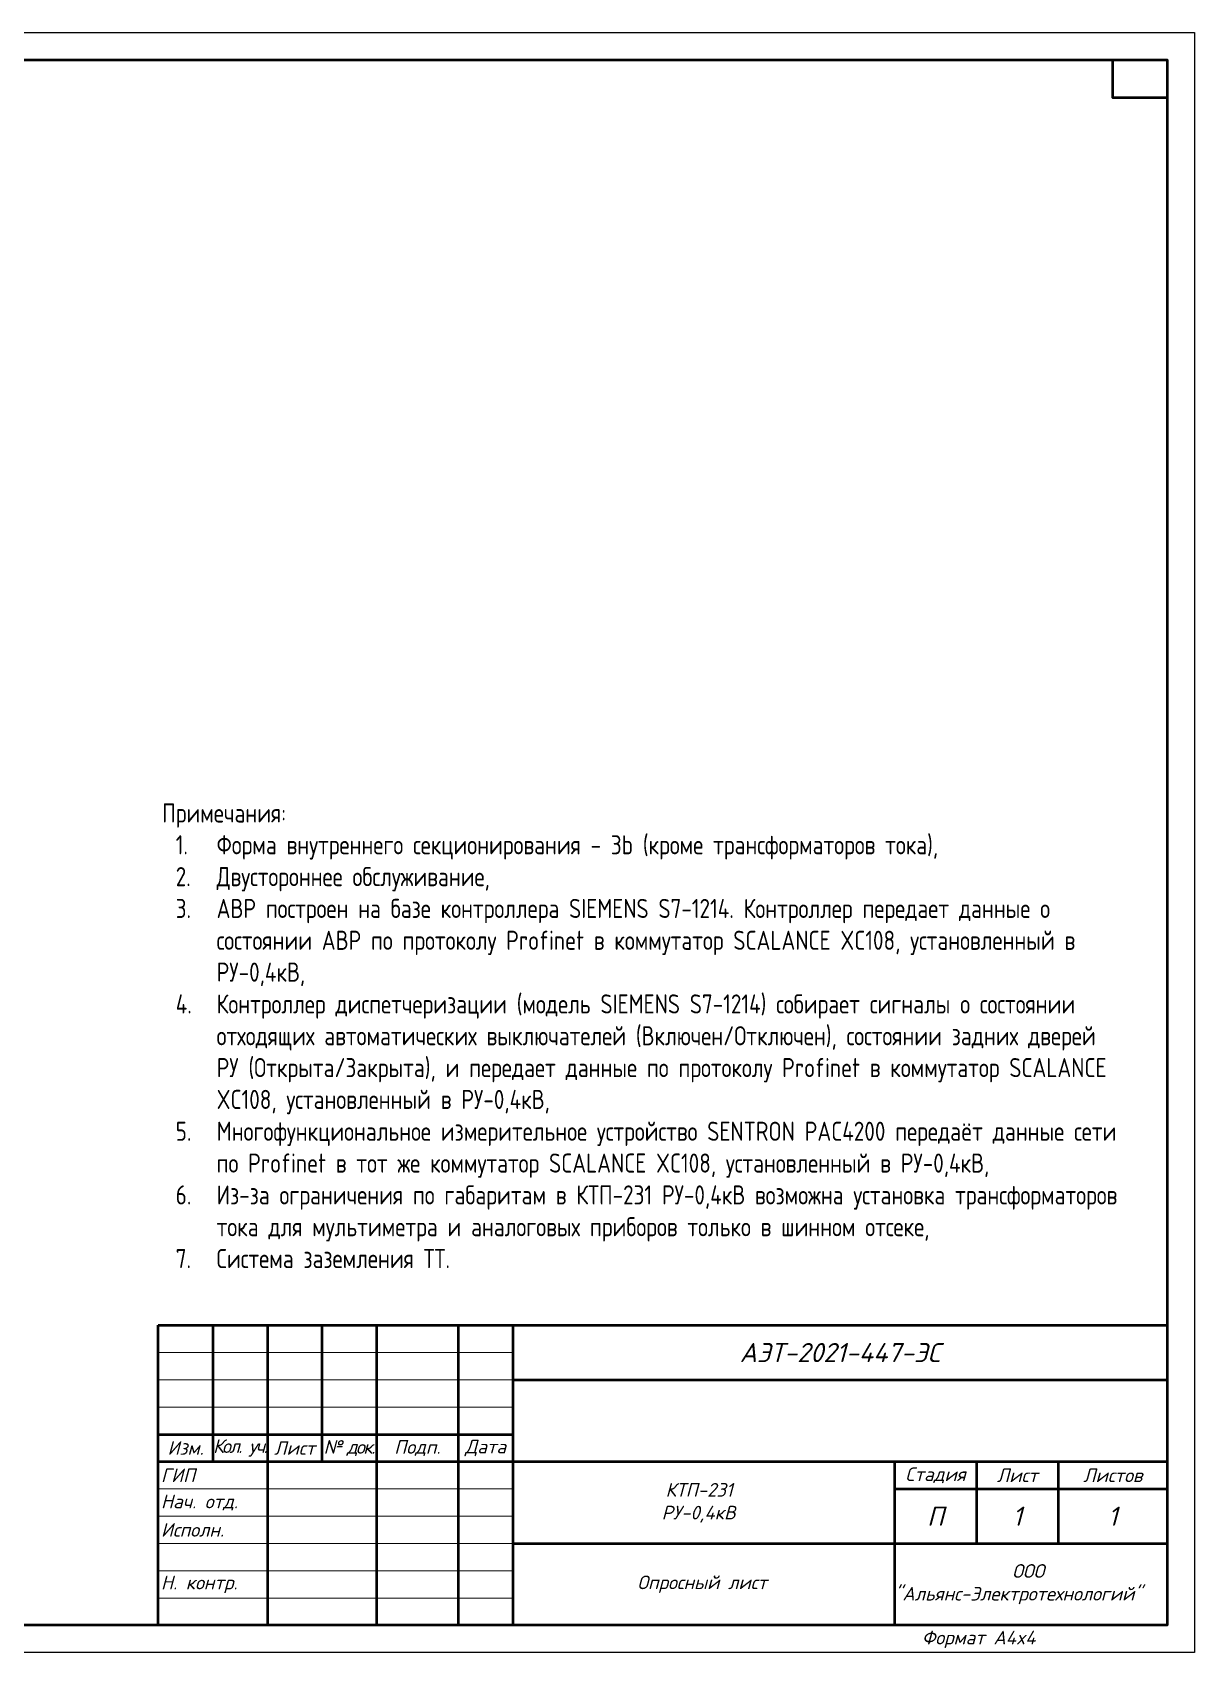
# Model space of a CAD drawing. Header units: millimetres. Extents: x 7660 to 8501, y 2214 to 2511.
# Drawn here: x 8288.2 to 8501.3, y 2213.9 to 2510.9 of the extents above; entities that cross this region are included whole.
import ezdxf
from ezdxf.enums import TextEntityAlignment as Align

# ---------------------------------------------------------------- set-up
doc = ezdxf.new("R2010")
doc.units = ezdxf.units.MM
doc.layers.add('Системный слой', color=7, linetype='Continuous')
doc.layers.add('Формат - толстая линия', color=7, linetype='Continuous', lineweight=50)
doc.layers.add('Формат - тонкая линия', color=7, linetype='Continuous', lineweight=20)
doc.styles.add('2.5', font='isocpeui.ttf', dxfattribs={"height": 2.5})
doc.styles.add('3.5', font='isocpeui.ttf', dxfattribs={"height": 3.5})
doc.styles.add('Гост А', font='', dxfattribs={"height": 2.5})
doc.styles.get('Гост А').set_extended_font_data('GOST type A')

# ---------------------------------------------------------------- blocks, each defined once
blk = doc.blocks.new('T19')
at = {"layer": 'Системный слой', "color": 7, "insert": (649, 93.79), "char_height": 2.5, "width": 175, "attachment_point": 1, "style": 'Гост А'}
blk.add_mtext('{\\H1.4x;Примечания: \\P\\pi-7.5,l10,t10;1.^IФорма внутреннего секционирования - 3b (кроме трансформаторов тока),\\P2.^IДвустороннее обслуживание,\\P3.^IАВР построен на базе контроллера SIEMENS S7-1214. Контроллер передает данные о состоянии АВР по протоколу Profinet в коммутатор SCALANCE XC108, установленный в РУ-0,4кВ,\\P4.^IКонтроллер диспетчеризации (модель SIEMENS S7-1214) собирает сигналы о состоянии отходящих автоматических выключателей (Включен/Отключен), состоянии задних дверей РУ (Открыта/Закрыта), и передает данные по протоколу Profinet в коммутатор SCALANCE XC108, установленный в РУ-0,4кВ,\\P5.^IМногофункциональное измерительное устройство SENTRON PAC4200 передаёт данные сети по Profinet в тот же коммутатор SCALANCE XC108, установленный в РУ-0,4кВ,\\P6.^IИз-за ограничения по габаритам в КТП-231 РУ-0,4кВ возможна установка трансформаторов тока для мультиметра и аналоговых приборов только в шинном отсеке,\\P7.^IСистема заземления ТТ.\\P\\pi0,l0,tz; }', dxfattribs=at)
blk = doc.blocks.new('Штамп - основная надпись')
at = {"ltscale": 100}
blk.add_lwpolyline([(0, 55), (0, 0)], dxfattribs=at)
at = {"layer": 'Формат - толстая линия', "ltscale": 100}
blk.add_lwpolyline([(0, 55), (185, 55), (185, 0), (0, 0)], close=True, dxfattribs=at)
for points in [[(10, 55), (10, 30)], [(20, 55), (20, 0)], [(30, 55), (30, 30)], [(40, 55), (40, 0)], [(55, 55), (55, 0)], [(65, 55), (65, 0)], [(65, 45), (185, 45)], [(0, 35), (65, 35)], [(0, 30), (65, 30)], [(65, 30), (185, 30)], [(135, 30), (135, 0)], [(150, 30), (150, 15)], [(165, 30), (165, 15)], [(135, 25), (185, 25)], [(65, 15), (185, 15)]]:
    blk.add_lwpolyline(points, dxfattribs=at)
at = {"layer": 'Формат - тонкая линия', "ltscale": 100}
for points in [[(0, 50), (65, 50)], [(0, 45), (65, 45)], [(0, 40), (65, 40)], [(0, 25), (65, 25)], [(0, 20), (65, 20)], [(0, 15), (65, 15)], [(0, 10), (65, 10)], [(0, 5), (65, 5)]]:
    blk.add_lwpolyline(points, dxfattribs=at)
at = {"color": 0, "linetype": 'ByBlock', "lineweight": -2, "ltscale": 100, "char_height": 2.5, "style": '2.5'}
for s, insert, width, attachment_point in [('Изм.', (5, 32.5), 10, 5), ('{\\T0.75;Кол. уч.}', (15, 32.5), 10, 5), ('Лист', (25, 32.5), 10, 5), ('{\\T0.85;№ док.}', (35, 32.5), 10, 5), ('Подп.', (47.5, 32.5), 15, 5), ('Дата', (60, 32.5), 10, 5), ('ГИП', (0.5, 27.5), 20, 4), ('Стадия', (142.5, 27.5), 15, 5), ('Лист', (157.5, 27.5), 15, 5), ('Листов', (175, 27.5), 20, 5), ('Нач. отд.', (0.5, 22.5), 20, 4), ('Исполн.', (0.5, 17.5), 20, 4), ('Н. контр.', (0.5, 7.5), 20, 4)]:
    blk.add_mtext(s, dxfattribs=dict(at, insert=insert, width=width, attachment_point=attachment_point))
blk = doc.blocks.new('*U152')
at = {"color": 0, "linetype": 'ByBlock', "lineweight": -2}
blk.add_lwpolyline([(0, 297), (841, 297), (841, 0), (0, 0)], close=True, dxfattribs=at)
at = {"layer": 'Формат - толстая линия'}
blk.add_lwpolyline([(20, 292), (836, 292), (836, 5), (20, 5)], close=True, dxfattribs=at)
at = {"layer": 'Формат - толстая линия', "ltscale": 100}
blk.add_lwpolyline([(826, 292), (836, 292), (836, 285), (826, 285)], close=True, dxfattribs=at)
at = {"ltscale": 100}
blk.add_blockref('Штамп - основная надпись', (651, 5), dxfattribs=at)
at = {"color": 0, "linetype": 'ByBlock', "lineweight": -2, "ltscale": 100}
for tag, height, style, p in [('№', 3.5, '3.5', (831, 288.5)), ('ДОКУМЕНТ', 3.5, '3.5', (776, 55)), ('ОБЪЕКТ_СТРОИТЕЛЬСТВА', 2.5, '2.5', (776, 42.5)), ('ЗДАНИЕ(СООРУЖЕНИЕ)', 2.5, '2.5', (751, 27.5)), ('СТАДИЯ', 3.5, '3.5', (793.5, 25)), ('ЛИСТ', 3.5, '3.5', (808.5, 25)), ('ЛИСТОВ', 3.5, '3.5', (826, 25)), ('ИЗОБРАЖЕНИЯ_ЛИСТА', 2.5, '2.5', (751, 12.5)), ('ОРГАНИЗАЦИЯ', 2.5, '2.5', (811, 12.5))]:
    blk.add_attdef(tag, text='', height=height, dxfattribs=dict(at, style=style)).set_placement(p, align=Align.MIDDLE_CENTER)
at = {"color": 0, "linetype": 'ByBlock', "lineweight": -2, "ltscale": 100, "style": '2.5'}
for tag, p in [('ГИП', (671.2, 31.25)), ('НАЧ.ОТД.', (671.2, 26.25)), ('ИСПОЛН.', (671.2, 21.25)), ('Н.КОНТР.', (671.2, 11.25)), ('ФОРМАТ', (791, 1.5))]:
    blk.add_attdef(tag, p, '', height=2.5, dxfattribs=at)
at = {"color": 0, "linetype": 'ByBlock', "lineweight": -2, "ltscale": 100, "style": '2.5', "width": 0.8}
for tag, p in [('ДАТА_1', (711, 32.5)), ('ДАТА_2', (711, 27.5)), ('ДАТА_3', (711, 22.5)), ('ДАТА_4', (711, 12.5))]:
    blk.add_attdef(tag, text='', height=2.5, dxfattribs=at).set_placement(p, align=Align.MIDDLE_CENTER)

msp = doc.modelspace()

# ---------------------------------------------------------------- block references
ref = msp.add_blockref('*U152', (7660.29, 2213.88))
ref.add_attrib('ДОКУМЕНТ', 'АЭТ-2021-447-ЭС', dxfattribs={"color": 0, "linetype": 'ByBlock', "lineweight": -2, "ltscale": 100, "height": 3.5, "style": '3.5'}).set_placement((8436.29, 2268.88), align=Align.MIDDLE_CENTER)
ref.add_attrib('ЗДАНИЕ(СООРУЖЕНИЕ)_001', 'КТП-231', (8404.3, 2242.46), dxfattribs={"color": 0, "linetype": 'ByBlock', "lineweight": -2, "ltscale": 100, "height": 2.5, "style": '2.5'})
ref.add_attrib('ИЗОБРАЖЕНИЯ_ЛИСТА_001', 'Опросный лист', (8399.12, 2225.5), dxfattribs={"color": 0, "linetype": 'ByBlock', "lineweight": -2, "ltscale": 100, "height": 2.5, "style": '2.5'})
ref.add_attrib('ОРГАНИЗАЦИЯ_001', 'ООО', (8467.85, 2227.59), dxfattribs={"color": 0, "linetype": 'ByBlock', "lineweight": -2, "ltscale": 100, "height": 2.5, "style": '2.5'})
ref.add_attrib('СТАДИЯ', 'П', dxfattribs={"color": 0, "linetype": 'ByBlock', "lineweight": -2, "ltscale": 100, "height": 3.5, "style": '3.5'}).set_placement((8453.79, 2238.88), align=Align.MIDDLE_CENTER)
ref.add_attrib('ЛИСТ', '1', dxfattribs={"color": 0, "linetype": 'ByBlock', "lineweight": -2, "ltscale": 100, "height": 3.5, "style": '3.5'}).set_placement((8468.79, 2238.88), align=Align.MIDDLE_CENTER)
ref.add_attrib('ЛИСТОВ', '1', dxfattribs={"color": 0, "linetype": 'ByBlock', "lineweight": -2, "ltscale": 100, "height": 3.5, "style": '3.5'}).set_placement((8486.29, 2238.88), align=Align.MIDDLE_CENTER)
ref.add_attrib('ФОРМАТ', 'Формат A4x4', (8451.29, 2215.38), dxfattribs={"color": 0, "linetype": 'ByBlock', "lineweight": -2, "ltscale": 100, "height": 2.5, "style": '2.5'})
ref.add_attrib('ЗДАНИЕ(СООРУЖЕНИЕ)_002', 'РУ-0,4кВ', (8403.58, 2238.29), dxfattribs={"color": 0, "linetype": 'ByBlock', "lineweight": -2, "ltscale": 100, "height": 2.5, "style": '2.5'})
ref.add_attrib('ОРГАНИЗАЦИЯ_002', '"Альянс-Электротехнологий"', (8446.28, 2223.42), dxfattribs={"color": 0, "linetype": 'ByBlock', "lineweight": -2, "ltscale": 100, "height": 2.5, "style": '2.5'})
at = {"layer": 'Системный слой'}
msp.add_blockref('T19', (7662.99, 2275.75), dxfattribs=at)

doc.saveas('drawing.dxf')
